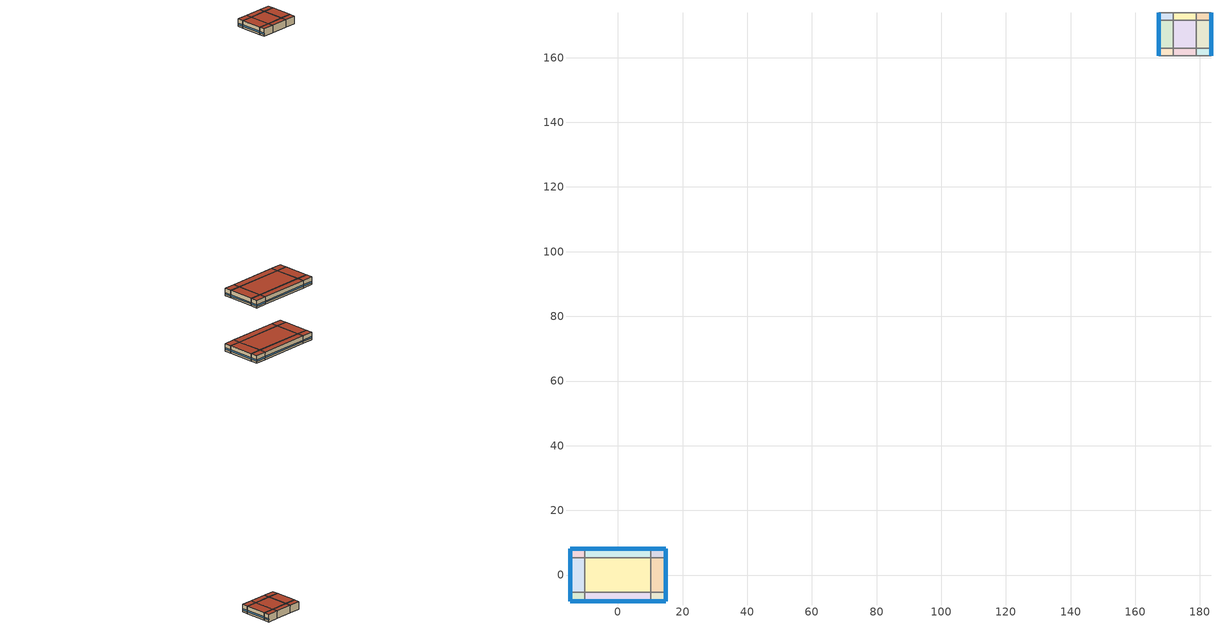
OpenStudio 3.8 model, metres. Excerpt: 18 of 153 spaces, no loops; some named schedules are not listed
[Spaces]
Outpatient Exam A end_a - Story Top
 floor adiabatic (Typical Interior Floor): -14.8,-8.11 -14.8,-5.28 -10.22,-5.28 -10.22,-8.11 z12.19
 wall outside: -14.8,-5.28 -14.8,-8.11 -10.22,-8.11 z12.19:15.24
 wall to Outpatient Hall B end_a - Story Top: -10.22,-5.28 -14.8,-5.28 z12.19:15.24
 wall to Outpatient Exam A  - Story Top: -10.22,-8.11 -10.22,-5.28 z12.19:15.24
 window (Window U-0.75 SHGC 0.48): -14.8,-5.31 -14.8,-8.08 / -14.77,-8.11 -10.25,-8.11 z12.95:13.51
 roof outside: -10.22,-8.11 -10.22,-5.28 -14.8,-5.28 -14.8,-8.11 z15.24
Outpatient Hall B end_a - Story Top
 floor adiabatic (Typical Interior Floor): -14.8,-5.28 -14.8,5.28 -10.22,5.28 -10.22,-5.28 z12.19
 wall outside: -14.8,5.28 -14.8,-5.28 z12.19:15.24
 wall to Outpatient Exam C end_a - Story Top: -10.22,5.28 -14.8,5.28 z12.19:15.24
 wall to Outpatient Hall B  - Story Top: -10.22,-5.28 -10.22,5.28 z12.19:15.24
 window (Window U-0.75 SHGC 0.48): -14.8,5.26 -14.8,-5.26 z12.95:13.51
 roof outside: -10.22,-5.28 -10.22,5.28 -14.8,5.28 -14.8,-5.28 z15.24
Outpatient Exam C end_a - Story Top
 floor adiabatic (Typical Interior Floor): -14.8,5.28 -14.8,8.11 -10.22,8.11 -10.22,5.28 z12.19
 wall outside: -10.22,8.11 -14.8,8.11 -14.8,5.28 z12.19:15.24
 wall to Outpatient Exam C  - Story Top: -10.22,5.28 -10.22,8.11 z12.19:15.24
 window (Window U-0.75 SHGC 0.48): -14.8,8.08 -14.8,5.31 / -10.25,8.11 -14.77,8.11 z12.95:13.51
 roof outside: -10.22,5.28 -10.22,8.11 -14.8,8.11 -14.8,5.28 z15.24
Outpatient Exam A  - Story Top
 floor adiabatic (Typical Interior Floor): -10.22,-8.11 -10.22,-5.28 10.22,-5.28 10.22,-8.11 z12.19
 wall outside: -10.22,-8.11 10.22,-8.11 z12.19:15.24
 wall to Outpatient Hall B  - Story Top: 10.22,-5.28 -10.22,-5.28 z12.19:15.24
 wall to Outpatient Exam A end_b - Story Top: 10.22,-8.11 10.22,-5.28 z12.19:15.24
 window (Window U-0.75 SHGC 0.48): -10.2,-8.11 10.2,-8.11 z12.95:13.5
 roof outside: 10.22,-8.11 10.22,-5.28 -10.22,-5.28 -10.22,-8.11 z15.24
Outpatient Hall B  - Story Top
 floor adiabatic (Typical Interior Floor): -10.22,-5.28 -10.22,5.28 10.22,5.28 10.22,-5.28 z12.19
 wall to Outpatient Exam C  - Story Top: 10.22,5.28 -10.22,5.28 z12.19:15.24
 wall to Outpatient Hall B end_b - Story Top: 10.22,-5.28 10.22,5.28 z12.19:15.24
 roof outside: 10.22,-5.28 10.22,5.28 -10.22,5.28 -10.22,-5.28 z15.24
Outpatient Exam C  - Story Top
 floor adiabatic (Typical Interior Floor): -10.22,5.28 -10.22,8.11 10.22,8.11 10.22,5.28 z12.19
 wall outside: 10.22,8.11 -10.22,8.11 z12.19:15.24
 wall to Outpatient Exam C end_b - Story Top: 10.22,5.28 10.22,8.11 z12.19:15.24
 window (Window U-0.75 SHGC 0.48): 10.2,8.11 -10.2,8.11 z12.95:13.5
 roof outside: 10.22,5.28 10.22,8.11 -10.22,8.11 -10.22,5.28 z15.24
Outpatient Exam A end_b - Story Top
 floor adiabatic (Typical Interior Floor): 10.22,-8.11 10.22,-5.28 14.8,-5.28 14.8,-8.11 z12.19
 wall outside: 10.22,-8.11 14.8,-8.11 14.8,-5.28 z12.19:15.24
 wall to Outpatient Hall B end_b - Story Top: 14.8,-5.28 10.22,-5.28 z12.19:15.24
 window (Window U-0.75 SHGC 0.48): 14.8,-8.08 14.8,-5.31 / 10.25,-8.11 14.77,-8.11 z12.95:13.51
 roof outside: 14.8,-8.11 14.8,-5.28 10.22,-5.28 10.22,-8.11 z15.24
Outpatient Hall B end_b - Story Top
 floor adiabatic (Typical Interior Floor): 10.22,-5.28 10.22,5.28 14.8,5.28 14.8,-5.28 z12.19
 wall outside: 14.8,-5.28 14.8,5.28 z12.19:15.24
 wall to Outpatient Exam C end_b - Story Top: 14.8,5.28 10.22,5.28 z12.19:15.24
 window (Window U-0.75 SHGC 0.48): 14.8,-5.26 14.8,5.26 z12.95:13.51
 roof outside: 14.8,-5.28 14.8,5.28 10.22,5.28 10.22,-5.28 z15.24
Outpatient Exam C end_b - Story Top
 floor adiabatic (Typical Interior Floor): 10.22,5.28 10.22,8.11 14.8,8.11 14.8,5.28 z12.19
 wall outside: 14.8,5.28 14.8,8.11 10.22,8.11 z12.19:15.24
 window (Window U-0.75 SHGC 0.48): 14.77,8.11 10.25,8.11 / 14.8,5.31 14.8,8.08 z12.95:13.51
 roof outside: 14.8,5.28 14.8,8.11 10.22,8.11 10.22,5.28 z15.24
Outpatient Exam A end_a - Story Top 1
 floor adiabatic (Typical Interior Floor): 167.2,160.51 167.2,162.84 171.77,162.84 171.77,160.51 z12.19
 wall outside: 167.2,162.84 167.2,160.51 z12.19:15.24
 wall to Outpatient Hall B end_a - Story Top 1: 171.77,162.84 167.2,162.84 z12.19:15.24
 wall to Outpatient Exam A  - Story Top 1: 171.77,160.51 171.77,162.84 z12.19:15.24
 wall adiabatic (Typical Interior Wall): 167.2,160.51 171.77,160.51 z12.19:15.24
 window (Window U-0.75 SHGC 0.48): 167.2,162.81 167.2,160.53 z12.95:13.51
 roof outside: 171.77,160.51 171.77,162.84 167.2,162.84 167.2,160.51 z15.24
Outpatient Hall B end_a - Story Top 1
 floor adiabatic (Typical Interior Floor): 167.2,162.84 167.2,171.55 171.77,171.55 171.77,162.84 z12.19
 wall outside: 167.2,171.55 167.2,162.84 z12.19:15.24
 wall to Outpatient Exam C end_a - Story Top 1: 171.77,171.55 167.2,171.55 z12.19:15.24
 wall to Outpatient Hall B  - Story Top 1: 171.77,162.84 171.77,171.55 z12.19:15.24
 window (Window U-0.75 SHGC 0.48): 167.2,171.53 167.2,162.86 z12.95:13.51
 roof outside: 171.77,162.84 171.77,171.55 167.2,171.55 167.2,162.84 z15.24
Outpatient Exam C end_a - Story Top 1
 floor adiabatic (Typical Interior Floor): 167.2,171.55 167.2,173.88 171.77,173.88 171.77,171.55 z12.19
 wall outside: 167.2,173.88 167.2,171.55 z12.19:15.24
 wall adiabatic (Typical Interior Wall): 171.77,173.88 167.2,173.88 z12.19:15.24
 wall to Outpatient Exam C  - Story Top 1: 171.77,171.55 171.77,173.88 z12.19:15.24
 window (Window U-0.75 SHGC 0.48): 167.2,173.86 167.2,171.58 z12.95:13.51
 roof outside: 171.77,171.55 171.77,173.88 167.2,173.88 167.2,171.55 z15.24
Outpatient Exam A  - Story Top 1
 floor adiabatic (Typical Interior Floor): 171.77,160.51 171.77,162.84 178.84,162.84 178.84,160.51 z12.19
 wall to Outpatient Hall B  - Story Top 1: 178.84,162.84 171.77,162.84 z12.19:15.24
 wall to Outpatient Exam A end_b - Story Top 1: 178.84,160.51 178.84,162.84 z12.19:15.24
 wall adiabatic (Typical Interior Wall): 171.77,160.51 178.84,160.51 z12.19:15.24
 roof outside: 178.84,160.51 178.84,162.84 171.77,162.84 171.77,160.51 z15.24
Outpatient Hall B  - Story Top 1
 floor adiabatic (Typical Interior Floor): 171.77,162.84 171.77,171.55 178.84,171.55 178.84,162.84 z12.19
 wall to Outpatient Exam C  - Story Top 1: 178.84,171.55 171.77,171.55 z12.19:15.24
 wall to Outpatient Hall B end_b - Story Top 1: 178.84,162.84 178.84,171.55 z12.19:15.24
 roof outside: 178.84,162.84 178.84,171.55 171.77,171.55 171.77,162.84 z15.24
Outpatient Exam C  - Story Top 1
 floor adiabatic (Typical Interior Floor): 171.77,171.55 171.77,173.88 178.84,173.88 178.84,171.55 z12.19
 wall adiabatic (Typical Interior Wall): 178.84,173.88 171.77,173.88 z12.19:15.24
 wall to Outpatient Exam C end_b - Story Top 1: 178.84,171.55 178.84,173.88 z12.19:15.24
 roof outside: 178.84,171.55 178.84,173.88 171.77,173.88 171.77,171.55 z15.24
Outpatient Exam A end_b - Story Top 1
 floor adiabatic (Typical Interior Floor): 178.84,160.51 178.84,162.84 183.41,162.84 183.41,160.51 z12.19
 wall outside: 183.41,160.51 183.41,162.84 z12.19:15.24
 wall to Outpatient Hall B end_b - Story Top 1: 183.41,162.84 178.84,162.84 z12.19:15.24
 wall adiabatic (Typical Interior Wall): 178.84,160.51 183.41,160.51 z12.19:15.24
 window (Window U-0.75 SHGC 0.48): 183.41,160.53 183.41,162.81 z12.95:13.51
 roof outside: 183.41,160.51 183.41,162.84 178.84,162.84 178.84,160.51 z15.24
Outpatient Hall B end_b - Story Top 1
 floor adiabatic (Typical Interior Floor): 178.84,162.84 178.84,171.55 183.41,171.55 183.41,162.84 z12.19
 wall outside: 183.41,162.84 183.41,171.55 z12.19:15.24
 wall to Outpatient Exam C end_b - Story Top 1: 183.41,171.55 178.84,171.55 z12.19:15.24
 window (Window U-0.75 SHGC 0.48): 183.41,162.86 183.41,171.53 z12.95:13.51
 roof outside: 183.41,162.84 183.41,171.55 178.84,171.55 178.84,162.84 z15.24
Outpatient Exam C end_b - Story Top 1
 floor adiabatic (Typical Interior Floor): 178.84,171.55 178.84,173.88 183.41,173.88 183.41,171.55 z12.19
 wall outside: 183.41,171.55 183.41,173.88 z12.19:15.24
 wall adiabatic (Typical Interior Wall): 183.41,173.88 178.84,173.88 z12.19:15.24
 window (Window U-0.75 SHGC 0.48): 183.41,171.58 183.41,173.86 z12.95:13.51
 roof outside: 183.41,171.55 183.41,173.88 178.84,173.88 178.84,171.55 z15.24
[Site]
Baltimore Washingto_MD_USA: Latitude {deg}=39.17; Longitude {deg}=-76.68; Time Zone {hr}=-5; Elevation {m}=47; Terrain=City
[Site:WaterMainsTemperature]
Calculation Method=Correlation; Annual Average Outdoor Air Temperature {C}=13.67; Maximum Difference In Monthly Average Outdoor Air Temperatures {deltaC}=25.27
[SizingPeriod:DesignDay] Barometric Pressure {Pa}=100762; Rain Indicator=No; Snow Indicator=No; Day of Month=21; Daylight Saving Time Indicator=No; Humidity Condition Type=Wetbulb; Dry-Bulb Temperature Range Modifier Type=DefaultMultipliers
Name | Maximum Dry-Bulb Temperature {C} | Daily Dry-Bulb Temperature Range {deltaC} | Wind Speed {m/s} | Wind Direction {deg} | Month | Day Type | Wetbulb or DewPoint at Maximum Dry-Bulb {C} | Solar Model Indicator | ASHRAE Clear Sky Optical Depth for Beam Irradiance | ASHRAE Clear Sky Optical Depth for Diffuse Irradiance | Sky Clearness
Baltimore Washingto Ann Clg .4% Condns DB=>MWB 1 | 34.4 | 10.3 | 4.4 | 280 | 7 | SummerDesignDay | 23.8 | ASHRAETau | 0.455 | 2.129
Baltimore Washingto Ann Clg .4% Condns WB=>MDB 1 | 31.5 | 10.3 | 4.4 | 280 | 7 | SummerDesignDay | 25.6 | ASHRAETau | 0.455 | 2.129
Baltimore Washingto Ann Htg 99.6% Condns DB 1 | -10 | 0 | 3.8 | 290 | 1 | WinterDesignDay | -10 | ASHRAEClearSky |  |  | 0
Baltimore Washingto August .4% Condns DB=>MCWB 1 | 36 | 10.1 | 4.4 | 280 | 8 | SummerDesignDay | 24.3 | ASHRAETau | 0.44 | 2.186
[ClimateZones]
Climate Zone Institution Name 1=ASHRAE; Climate Zone Document Name 1=ANSI/ASHRAE Standard 169; Climate Zone Document Year 1=2006; Climate Zone Value 1=ASHRAE 169-2013-4A
[Building]
ComStock DOE Ref 1980-2004|Outpatient: North Axis {deg}=90; Default Construction Set=ComStock DOE Ref 1980-2004 - Outpatient - ASHRAE 169-2013-4A; Default Schedule Set=Building Default Schedule Set; Standards Building Type=Outpatient
[Site:GroundTemperature:FCfactorMethod]
January Ground Temperature {C}=14; February Ground Temperature {C}=7.3; March Ground Temperature {C}=3.3; April Ground Temperature {C}=1.2; May Ground Temperature {C}=-0.2; June Ground Temperature {C}=5.6; July Ground Temperature {C}=10.9; August Ground Temperature {C}=16.1; September Ground Temperature {C}=21.7; October Ground Temperature {C}=25; November Ground Temperature {C}=24.8; December Ground Temperature {C}=19.9
[DefaultConstructionSet]
ComStock DOE Ref 1980-2004 - Outpatient - ASHRAE 169-2013-4A: Default Exterior Surface Constructions=Default Surface Constructions 1; Default Interior Surface Constructions=Default Surface Constructions 2; Default Ground Contact Surface Constructions=Default Surface Constructions 3; Default Exterior SubSurface Constructions=Default Sub Surface Constructions 1; Default Interior SubSurface Constructions=Default Sub Surface Constructions 2; Interior Partition Construction=Typical Interior Partition
[DefaultSurfaceConstructions]
Name | Floor Construction | Wall Construction | Roof Ceiling Construction
Default Surface Constructions 1 | Typical Insulated Exterior Mass Floor | Typical Insulated Exterior Mass Wall R-8.33 | Typical IEAD Roof R-17.24
Default Surface Constructions 2 | Typical Interior Floor | Typical Interior Wall | Typical Interior Ceiling
Default Surface Constructions 3 | Typical Insulated Carpeted 6in Slab Floor | Typical Insulated Basement Mass Wall R-9.01
[Construction]
Typical Insulated Exterior Mass Floor: Typical Insulation R-9.06, 4 in. Normalweight Concrete Floor, Typical Carpet Pad
Typical IEAD Roof R-17.24: Roof Membrane, Typical Insulation R-16.12, Metal Roof Surface
Typical Interior Floor: 100mm Normalweight concrete floor, CP02 CARPET PAD
Typical Interior Wall: G01 13mm gypsum board, G01 13mm gypsum board
Typical Interior Ceiling: CP02 CARPET PAD, 100mm Normalweight concrete floor
Typical Insulated Carpeted 6in Slab Floor: 6 in. Normalweight Concrete Floor, Typical Carpet Pad
Typical Insulated Basement Mass Wall R-9.01: Typical Insulation R-7.46, 8 in. Concrete Block Basement Wall
U 0.59 SHGC 0.36 Simple Glazing Window U-0.59 SHGC 0.36: U 0.59 SHGC 0.36 Simple Glazing U-0.59 SHGC 0.36
U 0.59 SHGC 0.36 Simple Glazing Window U-0.59 SHGC 0.36 1: U 0.59 SHGC 0.36 Simple Glazing U-0.59 SHGC 0.36 1
Typical Insulated Metal Door: F08 Metal surface, Typical Insulation R-5.94
U 0.88 SHGC 0.16 Sgl Ref-A-L Clr 6mm: REF A CLEAR LO 6MM
Typical Overhead Door: Typical Insulation R-5.94
Typical Interior Window: Clear 3mm
Typical Interior Door; Typical Interior Partition: G05 25mm wood
Typical Insulated Exterior Mass Wall R-8.33: 1IN Stucco, 8IN CONCRETE HW RefBldg, Typical Insulation R-5.94, 1/2IN Gypsum
InteriorFurnishings 1: Std Wood 6inch 1
Window U-0.75 SHGC 0.48: Simple Glazing Double - No LowE - Tinted/Reflective - Aluminum
[Material:NoMass] Roughness=Smooth; Thermal Absorptance=0.9; Solar Absorptance=0.7
Name | Thermal Resistance {m2-K/W} | Visible Absorptance
Typical Insulation R-9.06 | 1.59504 | 0.7
Typical Carpet Pad; CP02 CARPET PAD | 0.21648 | 0.8
Typical Insulation R-16.12 | 2.83962 | 0.7
Typical Insulation R-7.46 | 1.31358 | 0.7
Typical Insulation R-5.94 | 1.04695 | 0.7
[Material] Thermal Absorptance=0.9
Name | Roughness | Thickness {m} | Conductivity {W/m-K} | Density {kg/m3} | Specific Heat {J/kg-K} | Solar Absorptance | Visible Absorptance
4 in. Normalweight Concrete Floor | MediumRough | 0.1016 | 2.31 | 2322 | 832 | 0.7 | 0.7
Roof Membrane | VeryRough | 0.0095 | 0.16 | 1121.29 | 1460 | 0.7 | 0.7
Metal Roof Surface; F08 Metal surface | Smooth | 0.0008 | 45.28 | 7824 | 500 | 0.7 | 0.7
100mm Normalweight concrete floor | MediumRough | 0.1016 | 2.31045 | 2322 | 832.557 | 0.7 | 0.7
G01 13mm gypsum board | Smooth | 0.0127 | 0.160031 | 800.001 | 1090.73 | 0.7 | 0.5
6 in. Normalweight Concrete Floor | MediumRough | 0.1524 | 2.31 | 2322 | 832 | 0.7 | 0.7
8 in. Concrete Block Basement Wall | MediumRough | 0.2032 | 1.326 | 1842 | 912 | 0.7 | 0.7
G05 25mm wood | MediumSmooth | 0.0254 | 0.15 | 608 | 1630 | 0.5 | 0.5
1IN Stucco | Smooth | 0.0253 | 0.6918 | 1858 | 837 | 0.7 | 0.92
8IN CONCRETE HW RefBldg | Rough | 0.2032 | 1.311 | 2240 | 836.8 | 0.7 | 0.7
1/2IN Gypsum | Smooth | 0.0127 | 0.16 | 784.9 | 830 | 0.4 | 0.4
Std Wood 6inch 1 | MediumSmooth | 0.15 | 0.12 | 540 | 1210 | 0.7 | 0.7
[DefaultSubSurfaceConstructions]
Name | Fixed Window Construction | Operable Window Construction | Door Construction | Glass Door Construction | Overhead Door Construction | Tubular Daylight Dome Construction | Tubular Daylight Diffuser Construction
Default Sub Surface Constructions 1 | U 0.59 SHGC 0.36 Simple Glazing Window U-0.59 SHGC 0.36 | U 0.59 SHGC 0.36 Simple Glazing Window U-0.59 SHGC 0.36 1 | Typical Insulated Metal Door | U 0.88 SHGC 0.16 Sgl Ref-A-L Clr 6mm | Typical Overhead Door | Typical Interior Window | Typical Interior Window
Default Sub Surface Constructions 2 | Typical Interior Window | Typical Interior Window | Typical Interior Door
[WindowMaterial:SimpleGlazingSystem]
Name | U-Factor {W/m2-K} | Solar Heat Gain Coefficient | Visible Transmittance
U 0.59 SHGC 0.36 Simple Glazing U-0.59 SHGC 0.36; U 0.59 SHGC 0.36 Simple Glazing U-0.59 SHGC 0.36 1 | 3.35018 | 0.36 | 0.27
Simple Glazing Double - No LowE - Tinted/Reflective - Aluminum | 4.25302 | 0.484 | 0.411
[WindowMaterial:Glazing] Optical Data Type=SpectralAverage; Infrared Transmittance at Normal Incidence=0; Front Side Infrared Hemispherical Emissivity=0.84; Conductivity {W/m-K}=0.9; Dirt Correction Factor for Solar and Visible Transmittance=1; Solar Diffusing=No
Name | Thickness {m} | Solar Transmittance at Normal Incidence | Front Side Solar Reflectance at Normal Incidence | Back Side Solar Reflectance at Normal Incidence | Visible Transmittance at Normal Incidence | Front Side Visible Reflectance at Normal Incidence | Back Side Visible Reflectance at Normal Incidence | Back Side Infrared Hemispherical Emissivity
REF A CLEAR LO 6MM | 0.006 | 0.066 | 0.341 | 0.493 | 0.08 | 0.41 | 0.37 | 0.4
Clear 3mm | 0.003 | 0.837 | 0.075 | 0.075 | 0.898 | 0.081 | 0.081 | 0.84
[SpaceType] Standards Building Type=Outpatient
Name | Default Schedule Set | Design Specification Outdoor Air Object | Standards Space Type
Outpatient Exam - ComStock DOE Ref 1980-2004 | Outpatient Exam Schedule Set | Outpatient Exam Ventilation | Exam
Outpatient Hall - ComStock DOE Ref 1980-2004 | Outpatient Hall Schedule Set | Outpatient Hall Ventilation | Hall
[BuildingStory]
Story Top: Nominal Z Coordinate {m}=12.192; Nominal Floor to Floor Height {m}=3.048
[Space] Building Story=Story Top
Name | Space Type | Thermal Zone
Outpatient Exam A end_a - Story Top | Outpatient Exam - ComStock DOE Ref 1980-2004 | Zone Outpatient Exam A end_a - Story Top
Outpatient Hall B end_a - Story Top | Outpatient Hall - ComStock DOE Ref 1980-2004 | Zone Outpatient Hall B end_a - Story Top
Outpatient Exam C end_a - Story Top | Outpatient Exam - ComStock DOE Ref 1980-2004 | Zone Outpatient Exam C end_a - Story Top
Outpatient Exam A  - Story Top | Outpatient Exam - ComStock DOE Ref 1980-2004 | Zone Outpatient Exam A  - Story Top
Outpatient Hall B  - Story Top | Outpatient Hall - ComStock DOE Ref 1980-2004 | Zone Outpatient Hall B  - Story Top
Outpatient Exam C  - Story Top | Outpatient Exam - ComStock DOE Ref 1980-2004 | Zone Outpatient Exam C  - Story Top
Outpatient Exam A end_b - Story Top | Outpatient Exam - ComStock DOE Ref 1980-2004 | Zone Outpatient Exam A end_b - Story Top
Outpatient Hall B end_b - Story Top | Outpatient Hall - ComStock DOE Ref 1980-2004 | Zone Outpatient Hall B end_b - Story Top
Outpatient Exam C end_b - Story Top | Outpatient Exam - ComStock DOE Ref 1980-2004 | Zone Outpatient Exam C end_b - Story Top
Outpatient Exam A end_a - Story Top 1 | Outpatient Exam - ComStock DOE Ref 1980-2004 | Zone Outpatient Exam A end_a - Story Top 1
Outpatient Hall B end_a - Story Top 1 | Outpatient Hall - ComStock DOE Ref 1980-2004 | Zone Outpatient Hall B end_a - Story Top 1
Outpatient Exam C end_a - Story Top 1 | Outpatient Exam - ComStock DOE Ref 1980-2004 | Zone Outpatient Exam C end_a - Story Top 1
Outpatient Exam A  - Story Top 1 | Outpatient Exam - ComStock DOE Ref 1980-2004 | Zone Outpatient Exam A  - Story Top 1
Outpatient Hall B  - Story Top 1 | Outpatient Hall - ComStock DOE Ref 1980-2004 | Zone Outpatient Hall B  - Story Top 1
Outpatient Exam C  - Story Top 1 | Outpatient Exam - ComStock DOE Ref 1980-2004 | Zone Outpatient Exam C  - Story Top 1
Outpatient Exam A end_b - Story Top 1 | Outpatient Exam - ComStock DOE Ref 1980-2004 | Zone Outpatient Exam A end_b - Story Top 1
Outpatient Hall B end_b - Story Top 1 | Outpatient Hall - ComStock DOE Ref 1980-2004 | Zone Outpatient Hall B end_b - Story Top 1
Outpatient Exam C end_b - Story Top 1 | Outpatient Exam - ComStock DOE Ref 1980-2004 | Zone Outpatient Exam C end_b - Story Top 1
[ThermalZone] Multiplier=1; Use Ideal Air Loads=No
Name | Thermostat
Zone Outpatient Exam A end_a - Story Top | Outpatient Exam - ComStock DOE Ref 1980-2004 Thermostat 4
Zone Outpatient Hall B end_a - Story Top | Outpatient Hall - ComStock DOE Ref 1980-2004 Thermostat 4
Zone Outpatient Exam C end_a - Story Top | Outpatient Exam - ComStock DOE Ref 1980-2004 Thermostat 13
Zone Outpatient Exam A  - Story Top | Outpatient Exam - ComStock DOE Ref 1980-2004 Thermostat 1
Zone Outpatient Hall B  - Story Top | Outpatient Hall - ComStock DOE Ref 1980-2004 Thermostat 1
Zone Outpatient Exam C  - Story Top | Outpatient Exam - ComStock DOE Ref 1980-2004 Thermostat 10
Zone Outpatient Exam A end_b - Story Top | Outpatient Exam - ComStock DOE Ref 1980-2004 Thermostat 7
Zone Outpatient Hall B end_b - Story Top | Outpatient Hall - ComStock DOE Ref 1980-2004 Thermostat 7
Zone Outpatient Exam C end_b - Story Top | Outpatient Exam - ComStock DOE Ref 1980-2004 Thermostat 16
Zone Outpatient Exam A end_a - Story Top 1 | Outpatient Exam - ComStock DOE Ref 1980-2004 Thermostat 5
Zone Outpatient Hall B end_a - Story Top 1 | Outpatient Hall - ComStock DOE Ref 1980-2004 Thermostat 5
Zone Outpatient Exam C end_a - Story Top 1 | Outpatient Exam - ComStock DOE Ref 1980-2004 Thermostat 14
Zone Outpatient Exam A  - Story Top 1 | Outpatient Exam - ComStock DOE Ref 1980-2004 Thermostat 2
Zone Outpatient Hall B  - Story Top 1 | Outpatient Hall - ComStock DOE Ref 1980-2004 Thermostat 2
Zone Outpatient Exam C  - Story Top 1 | Outpatient Exam - ComStock DOE Ref 1980-2004 Thermostat 11
Zone Outpatient Exam A end_b - Story Top 1 | Outpatient Exam - ComStock DOE Ref 1980-2004 Thermostat 8
Zone Outpatient Hall B end_b - Story Top 1 | Outpatient Hall - ComStock DOE Ref 1980-2004 Thermostat 8
Zone Outpatient Exam C end_b - Story Top 1 | Outpatient Exam - ComStock DOE Ref 1980-2004 Thermostat 17
[Lights:Definition] Design Level Calculation Method=Watts/Area; Fraction Visible=0.2; Return Air Fraction=0
Name | Watts per Space Floor Area {W/m2} | Fraction Radiant
Outpatient Hall - ComStock DOE Ref 1980-2004 General Lights Definition | 6.08466 | 0.31
Outpatient Hall - ComStock DOE Ref 1980-2004 Wall Wash Lights Definition | 4.91911 | 0.125
Outpatient Exam - ComStock DOE Ref 1980-2004 General Lights Definition | 3.00501 | 0.31
Outpatient Exam - ComStock DOE Ref 1980-2004 Task Lights Definition | 26.7515 | 0.125
[ElectricEquipment:Definition] Design Level Calculation Method=Watts/Area; Fraction Latent=0; Fraction Radiant=0.5; Fraction Lost=0
Name | Watts per Space Floor Area {W/m2}
Outpatient Exam Elec Equip Definition | 11.8403
Outpatient Hall Elec Equip Definition | 4.30556
[ElectricEquipment]
Name | Electric Equipment Definition | Space or SpaceType
Outpatient Exam Elec Equip | Outpatient Exam Elec Equip Definition | Outpatient Exam - ComStock DOE Ref 1980-2004
Outpatient Hall Elec Equip | Outpatient Hall Elec Equip Definition | Outpatient Hall - ComStock DOE Ref 1980-2004
[DesignSpecification:OutdoorAir] Outdoor Air Method=Sum
Name | Outdoor Air Flow per Floor Area {m3/s-m2}
Outpatient Exam Ventilation | 0.001524
Outpatient Hall Ventilation | 0.000254
[DefaultScheduleSet]
Name | Number of People Schedule | People Activity Level Schedule | Lighting Schedule | Electric Equipment Schedule | Infiltration Schedule | Hours of Operation Schedule
Outpatient Exam Schedule Set; Outpatient Hall Schedule Set | Outpatient Bldg Occ | Outpatient Activity | Outpatient Bldg Light | Outpatient Bldg Equip | Outpatient Infil
Building Default Schedule Set |  |  |  |  |  | Building Hours of Operation NonResidential
[People:Definition]
Outpatient Exam People Definition: Number of People Calculation Method=People/Area; People per Space Floor Area {person/m2}=0.199993; Fraction Radiant=0.3
[People]
Outpatient Exam People: People Definition=Outpatient Exam People Definition; Space or SpaceType=Outpatient Exam - ComStock DOE Ref 1980-2004; Work Efficiency Schedule=Work Efficiency Schedule; Clothing Insulation Schedule=Clothing Schedule; Air Velocity Schedule=Air Velocity Schedule; Multiplier=1
[Exterior:Lights:Definition]
Name | Design Level {W}
Parking Areas and Drives Def (W/ft^2) | 0.0497494
Building Facades Def (W/ft^2) | 0.25
Main Entries Def (W/ft) | 30
Other Doors Def (W/ft) | 25
[Exterior:Lights] Schedule=Always On Discrete; Control Option=AstronomicalClock
Name | Exterior Lights Definition | Multiplier
Parking Areas and Drives | Parking Areas and Drives Def (W/ft^2) | 75937.5
Building Facades | Building Facades Def (W/ft^2) | 3883.26
Main Entries | Main Entries Def (W/ft) | 8
Other Doors | Other Doors Def (W/ft) | 15.57
[ThermostatSetpoint:DualSetpoint] Heating Setpoint Temperature Schedule=Outpatient HtgSetp; Cooling Setpoint Temperature Schedule=Outpatient ClgSetp
Outpatient Exam - ComStock DOE Ref 1980-2004 Thermostat 1; Outpatient Exam - ComStock DOE Ref 1980-2004 Thermostat 2; Outpatient Exam - ComStock DOE Ref 1980-2004 Thermostat 4; Outpatient Exam - ComStock DOE Ref 1980-2004 Thermostat 5; Outpatient Exam - ComStock DOE Ref 1980-2004 Thermostat 7; Outpatient Exam - ComStock DOE Ref 1980-2004 Thermostat 8; Outpatient Exam - ComStock DOE Ref 1980-2004 Thermostat 10; Outpatient Exam - ComStock DOE Ref 1980-2004 Thermostat 11; Outpatient Exam - ComStock DOE Ref 1980-2004 Thermostat 13; Outpatient Exam - ComStock DOE Ref 1980-2004 Thermostat 14; Outpatient Exam - ComStock DOE Ref 1980-2004 Thermostat 16; Outpatient Exam - ComStock DOE Ref 1980-2004 Thermostat 17; Outpatient Hall - ComStock DOE Ref 1980-2004 Thermostat 1; Outpatient Hall - ComStock DOE Ref 1980-2004 Thermostat 2; Outpatient Hall - ComStock DOE Ref 1980-2004 Thermostat 4; Outpatient Hall - ComStock DOE Ref 1980-2004 Thermostat 5; Outpatient Hall - ComStock DOE Ref 1980-2004 Thermostat 7; Outpatient Hall - ComStock DOE Ref 1980-2004 Thermostat 8
[InternalMass:Definition]
Internal Mass Definition 2: Construction=InteriorFurnishings 1; Design Level Calculation Method=SurfaceArea/Area; Surface Area per Space Floor Area=2
[InternalMass] Internal Mass Definition=Internal Mass Definition 2; Multiplier=1
Name | Space or SpaceType
Outpatient Exam C end_b - Story Top 1 Mass | Outpatient Exam C end_b - Story Top 1
Outpatient Exam C  - Story Top 1 Mass | Outpatient Exam C  - Story Top 1
Outpatient Exam A  - Story Top 1 Mass | Outpatient Exam A  - Story Top 1
Outpatient Hall B end_a - Story Top 1 Mass | Outpatient Hall B end_a - Story Top 1
Outpatient Exam A end_a - Story Top 1 Mass | Outpatient Exam A end_a - Story Top 1
Outpatient Hall B end_b - Story Top 1 Mass | Outpatient Hall B end_b - Story Top 1
Outpatient Exam C end_b - Story Top Mass | Outpatient Exam C end_b - Story Top
Outpatient Hall B end_a - Story Top Mass | Outpatient Hall B end_a - Story Top
Outpatient Hall B end_b - Story Top Mass | Outpatient Hall B end_b - Story Top
Outpatient Exam A end_a - Story Top Mass | Outpatient Exam A end_a - Story Top
Outpatient Exam A  - Story Top Mass | Outpatient Exam A  - Story Top
Outpatient Hall B  - Story Top Mass | Outpatient Hall B  - Story Top
Outpatient Exam C  - Story Top Mass | Outpatient Exam C  - Story Top
Outpatient Exam A end_b - Story Top Mass | Outpatient Exam A end_b - Story Top
Outpatient Exam C end_a - Story Top 1 Mass | Outpatient Exam C end_a - Story Top 1
Outpatient Hall B  - Story Top 1 Mass | Outpatient Hall B  - Story Top 1
Outpatient Exam A end_b - Story Top 1 Mass | Outpatient Exam A end_b - Story Top 1
Outpatient Exam C end_a - Story Top Mass | Outpatient Exam C end_a - Story Top
[Lights] Fraction Replaceable=1
Name | Lights Definition | Space or SpaceType
Outpatient Hall - ComStock DOE Ref 1980-2004 General Lighting | Outpatient Hall - ComStock DOE Ref 1980-2004 General Lights Definition | Outpatient Hall - ComStock DOE Ref 1980-2004
Outpatient Hall - ComStock DOE Ref 1980-2004 Wall Wash Lighting | Outpatient Hall - ComStock DOE Ref 1980-2004 Wall Wash Lights Definition | Outpatient Hall - ComStock DOE Ref 1980-2004
Outpatient Exam - ComStock DOE Ref 1980-2004 General Lighting | Outpatient Exam - ComStock DOE Ref 1980-2004 General Lights Definition | Outpatient Exam - ComStock DOE Ref 1980-2004
Outpatient Exam - ComStock DOE Ref 1980-2004 Task Lighting | Outpatient Exam - ComStock DOE Ref 1980-2004 Task Lights Definition | Outpatient Exam - ComStock DOE Ref 1980-2004
[SpaceInfiltration:DesignFlowRate] Design Flow Rate Calculation Method=Flow/ExteriorArea; Flow per Exterior Surface Area {m3/s-m2}=0.000619923; Velocity Term Coefficient=0
Name | Space or SpaceType | Schedule | Constant Term Coefficient | Temperature Term Coefficient | Velocity Squared Term Coefficient
Outpatient Exam C end_b - Story Top 1 HVAC On Infiltration | Outpatient Exam C end_b - Story Top 1 | Infiltration HVAC On Schedule | -0.0461 | 0.0053 | 0.0311
Outpatient Exam C end_b - Story Top 1 HVAC Off Infiltration | Outpatient Exam C end_b - Story Top 1 | Infiltration HVAC Off Schedule | 0 | 0.0174 | 0.0341
Outpatient Exam C  - Story Top 1 HVAC On Infiltration | Outpatient Exam C  - Story Top 1 | Infiltration HVAC On Schedule | -0.0461 | 0.0053 | 0.0311
Outpatient Exam C  - Story Top 1 HVAC Off Infiltration | Outpatient Exam C  - Story Top 1 | Infiltration HVAC Off Schedule | 0 | 0.0174 | 0.0341
Outpatient Exam A  - Story Top 1 HVAC On Infiltration | Outpatient Exam A  - Story Top 1 | Infiltration HVAC On Schedule | -0.0461 | 0.0053 | 0.0311
Outpatient Exam A  - Story Top 1 HVAC Off Infiltration | Outpatient Exam A  - Story Top 1 | Infiltration HVAC Off Schedule | 0 | 0.0174 | 0.0341
Outpatient Hall B end_a - Story Top 1 HVAC On Infiltration | Outpatient Hall B end_a - Story Top 1 | Infiltration HVAC On Schedule | -0.0461 | 0.0053 | 0.0311
Outpatient Hall B end_a - Story Top 1 HVAC Off Infiltration | Outpatient Hall B end_a - Story Top 1 | Infiltration HVAC Off Schedule | 0 | 0.0174 | 0.0341
Outpatient Exam A end_a - Story Top 1 HVAC On Infiltration | Outpatient Exam A end_a - Story Top 1 | Infiltration HVAC On Schedule | -0.0461 | 0.0053 | 0.0311
Outpatient Exam A end_a - Story Top 1 HVAC Off Infiltration | Outpatient Exam A end_a - Story Top 1 | Infiltration HVAC Off Schedule | 0 | 0.0174 | 0.0341
Outpatient Hall B end_b - Story Top 1 HVAC On Infiltration | Outpatient Hall B end_b - Story Top 1 | Infiltration HVAC On Schedule | -0.0461 | 0.0053 | 0.0311
Outpatient Hall B end_b - Story Top 1 HVAC Off Infiltration | Outpatient Hall B end_b - Story Top 1 | Infiltration HVAC Off Schedule | 0 | 0.0174 | 0.0341
Outpatient Exam C end_b - Story Top HVAC On Infiltration | Outpatient Exam C end_b - Story Top | Infiltration HVAC On Schedule | -0.0461 | 0.0053 | 0.0311
Outpatient Exam C end_b - Story Top HVAC Off Infiltration | Outpatient Exam C end_b - Story Top | Infiltration HVAC Off Schedule | 0 | 0.0174 | 0.0341
Outpatient Hall B end_a - Story Top HVAC On Infiltration | Outpatient Hall B end_a - Story Top | Infiltration HVAC On Schedule | -0.0461 | 0.0053 | 0.0311
Outpatient Hall B end_a - Story Top HVAC Off Infiltration | Outpatient Hall B end_a - Story Top | Infiltration HVAC Off Schedule | 0 | 0.0174 | 0.0341
Outpatient Hall B end_b - Story Top HVAC On Infiltration | Outpatient Hall B end_b - Story Top | Infiltration HVAC On Schedule | -0.0461 | 0.0053 | 0.0311
Outpatient Hall B end_b - Story Top HVAC Off Infiltration | Outpatient Hall B end_b - Story Top | Infiltration HVAC Off Schedule | 0 | 0.0174 | 0.0341
Outpatient Exam A end_a - Story Top HVAC On Infiltration | Outpatient Exam A end_a - Story Top | Infiltration HVAC On Schedule | -0.0461 | 0.0053 | 0.0311
Outpatient Exam A end_a - Story Top HVAC Off Infiltration | Outpatient Exam A end_a - Story Top | Infiltration HVAC Off Schedule | 0 | 0.0174 | 0.0341
Outpatient Exam A  - Story Top HVAC On Infiltration | Outpatient Exam A  - Story Top | Infiltration HVAC On Schedule | -0.0461 | 0.0053 | 0.0311
Outpatient Exam A  - Story Top HVAC Off Infiltration | Outpatient Exam A  - Story Top | Infiltration HVAC Off Schedule | 0 | 0.0174 | 0.0341
Outpatient Hall B  - Story Top HVAC On Infiltration | Outpatient Hall B  - Story Top | Infiltration HVAC On Schedule | -0.0461 | 0.0053 | 0.0311
Outpatient Hall B  - Story Top HVAC Off Infiltration | Outpatient Hall B  - Story Top | Infiltration HVAC Off Schedule | 0 | 0.0174 | 0.0341
Outpatient Exam C  - Story Top HVAC On Infiltration | Outpatient Exam C  - Story Top | Infiltration HVAC On Schedule | -0.0461 | 0.0053 | 0.0311
Outpatient Exam C  - Story Top HVAC Off Infiltration | Outpatient Exam C  - Story Top | Infiltration HVAC Off Schedule | 0 | 0.0174 | 0.0341
Outpatient Exam A end_b - Story Top HVAC On Infiltration | Outpatient Exam A end_b - Story Top | Infiltration HVAC On Schedule | -0.0461 | 0.0053 | 0.0311
Outpatient Exam A end_b - Story Top HVAC Off Infiltration | Outpatient Exam A end_b - Story Top | Infiltration HVAC Off Schedule | 0 | 0.0174 | 0.0341
Outpatient Exam C end_a - Story Top 1 HVAC On Infiltration | Outpatient Exam C end_a - Story Top 1 | Infiltration HVAC On Schedule | -0.0461 | 0.0053 | 0.0311
Outpatient Exam C end_a - Story Top 1 HVAC Off Infiltration | Outpatient Exam C end_a - Story Top 1 | Infiltration HVAC Off Schedule | 0 | 0.0174 | 0.0341
Outpatient Hall B  - Story Top 1 HVAC On Infiltration | Outpatient Hall B  - Story Top 1 | Infiltration HVAC On Schedule | -0.0461 | 0.0053 | 0.0311
Outpatient Hall B  - Story Top 1 HVAC Off Infiltration | Outpatient Hall B  - Story Top 1 | Infiltration HVAC Off Schedule | 0 | 0.0174 | 0.0341
Outpatient Exam A end_b - Story Top 1 HVAC On Infiltration | Outpatient Exam A end_b - Story Top 1 | Infiltration HVAC On Schedule | -0.0461 | 0.0053 | 0.0311
Outpatient Exam A end_b - Story Top 1 HVAC Off Infiltration | Outpatient Exam A end_b - Story Top 1 | Infiltration HVAC Off Schedule | 0 | 0.0174 | 0.0341
Outpatient Exam C end_a - Story Top HVAC On Infiltration | Outpatient Exam C end_a - Story Top | Infiltration HVAC On Schedule | -0.0461 | 0.0053 | 0.0311
Outpatient Exam C end_a - Story Top HVAC Off Infiltration | Outpatient Exam C end_a - Story Top | Infiltration HVAC Off Schedule | 0 | 0.0174 | 0.0341
[Schedule:Ruleset]
Name | Default Day Schedule | Summer Design Day Schedule | Winter Design Day Schedule
Outpatient Bldg Occ | Outpatient Bldg Occ Default | Outpatient Bldg Occ Summer Design Day | Outpatient Bldg Occ Winter Design Day
Outpatient Activity | Outpatient Activity Default | Outpatient Activity Summer Design Day | Outpatient Activity Winter Design Day
Outpatient Bldg Light | Outpatient Bldg Light Default | Outpatient Bldg Light Summer Design Day | Outpatient Bldg Light Winter Design Day
Outpatient Bldg Equip | Outpatient Bldg Equip Default | Outpatient Bldg Equip Summer Design Day | Outpatient Bldg Equip Winter Design Day
Outpatient Infil | Outpatient Infil Default | Outpatient Infil Summer Design Day | Outpatient Infil Winter Design Day
Clothing Schedule | Clothing Schedule Default Winter Clothes
Air Velocity Schedule | Air Velocity Schedule Default
Work Efficiency Schedule | Work Efficiency Schedule Default
Outpatient HtgSetp | Outpatient HtgSetp Default | Outpatient HtgSetp Summer Design Day | Outpatient HtgSetp Winter Design Day
Outpatient ClgSetp | Outpatient ClgSetp Default | Outpatient ClgSetp Summer Design Day | Outpatient ClgSetp Winter Design Day
Building Hours of Operation NonResidential | Building Hours of Operation NonResidential Default | Building Hours of Operation NonResidential Summer Design Day | Building Hours of Operation NonResidential Winter Design Day
Infiltration HVAC On Schedule | Zone Outpatient Hall B  - Story Top PSZ-AC Occ Sch Default 4 | Zone Outpatient Hall B  - Story Top PSZ-AC Occ Sch Summer Design Day 4 | Zone Outpatient Hall B  - Story Top PSZ-AC Occ Sch Winter Design Day 4
Infiltration HVAC Off Schedule | Infiltration HVAC Off Schedule Default Day Schedule | Infiltration HVAC Off Schedule Summer Design Day Schedule 1 | Infiltration HVAC Off Schedule Winter Design Day Schedule 1
[Schedule:Day]
Outpatient Bldg Occ Default: Average, 8, 0, 0.05, 8, 15, 0.06875, 8, 30, 0.0875, 8, 45, 0.10625, 9, 0, 0.125, 9, 15, 0.14375, 9, 30, 0.1625, 9, 45, 0.18125, 10, 0, 0.2, 10, 30, 0.2, 10, 45, 0.275, 11, 0, 0.35, 11, 15, 0.425, 11, 30, 0.5, 11, 45, 0.6, 12, 0, 0.7, 12, 15, 0.8, 12, 30, 0.9, 14, 0, 0.9, 14, 15, 0.85, 14, 30, 0.8, 14, 45, 0.75, 15, 0, 0.7, 15, 15, 0.65, 15, 30, 0.6, 15, 45, 0.55, 16, 0, 0.5, 16, 15, 0.4625, 16, 30, 0.425, 16, 45, 0.3875, 17, 0, 0.35, 17, 15, 0.3125, 17, 30, 0.275, 17, 45, 0.2375, 18, 0, 0.2, 18, 15, 0.18125, 18, 30, 0.1625, 18, 45, 0.14375, 19, 0, 0.125, 19, 15, 0.10625, 19, 30, 0.0875, 19, 45, 0.06875, 20, 0, 0.05, 24, 0, 0.05
Outpatient Bldg Occ Summer Design Day: 4, 0, 0.05, 6, 0, 0.2, 7, 0, 0.5, 18, 0, 0.9, 20, 0, 0.5, 22, 0, 0.2, 24, 0, 0.05
Outpatient Bldg Occ Sat Day: Average, 9, 15, 0.05, 9, 30, 0.06875, 9, 45, 0.0875, 10, 0, 0.10625, 10, 15, 0.125, 10, 30, 0.14375, 10, 45, 0.1625, 11, 0, 0.18125, 11, 15, 0.2, 11, 30, 0.2125, 11, 45, 0.225, 12, 0, 0.2375, 12, 15, 0.25, 12, 30, 0.2625, 12, 45, 0.275, 13, 0, 0.2875, 13, 15, 0.3, 14, 22, 0.3, 14, 37, 0.288235, 14, 52, 0.276471, 15, 7, 0.264706, 15, 22, 0.252941, 15, 37, 0.241176, 15, 52, 0.229412, 16, 7, 0.217647, 16, 22, 0.205882, 16, 30, 0.2, 17, 30, 0.2, 17, 45, 0.190625, 18, 0, 0.18125, 18, 15, 0.171875, 18, 30, 0.1625, 18, 45, 0.153125, 19, 0, 0.14375, 19, 15, 0.134375, 19, 30, 0.125, 19, 45, 0.115625, 20, 0, 0.10625, 20, 15, 0.096875, 20, 30, 0.0875, 20, 45, 0.078125, 21, 0, 0.06875, 21, 15, 0.059375, 21, 30, 0.05, 24, 0, 0.05
Outpatient Bldg Occ Winter Design Day: 8, 0, 0, 17, 0, 0.05, 24, 0, 0
Outpatient Bldg Occ WntrDsn|Sun Day: Average, 10, 15, 0, 19, 30, 0.05, 24, 0, 0
Outpatient Activity Default; autogen Outpatient Activity 0_day_sch; autogen Outpatient Activity 1_day_sch: Average, 24, 0, 120
Outpatient Activity Winter Design Day; Outpatient Activity Summer Design Day: 24, 0, 120
Outpatient Bldg Light Default: Average, 8, 0, 0.1, 8, 15, 0.125, 8, 30, 0.15, 8, 45, 0.175, 9, 0, 0.2, 9, 15, 0.225, 9, 30, 0.25, 9, 45, 0.275, 10, 0, 0.3, 10, 30, 0.3, 10, 45, 0.375, 11, 0, 0.45, 11, 15, 0.525, 11, 30, 0.6, 11, 45, 0.675, 12, 0, 0.75, 12, 15, 0.825, 12, 30, 0.9, 14, 0, 0.9, 14, 15, 0.8625, 14, 30, 0.825, 14, 45, 0.7875, 15, 0, 0.75, 15, 15, 0.7125, 15, 30, 0.675, 15, 45, 0.6375, 16, 0, 0.6, 16, 15, 0.5625, 16, 30, 0.525, 16, 45, 0.4875, 17, 0, 0.45, 17, 15, 0.4125, 17, 30, 0.375, 17, 45, 0.3375, 18, 0, 0.3, 18, 15, 0.275, 18, 30, 0.25, 18, 45, 0.225, 19, 0, 0.2, 19, 15, 0.175, 19, 30, 0.15, 19, 45, 0.125, 20, 0, 0.1, 24, 0, 0.1
Outpatient Bldg Light Summer Design Day: 4, 0, 0.1, 6, 0, 0.3, 7, 0, 0.6, 18, 0, 0.9, 20, 0, 0.6, 22, 0, 0.3, 24, 0, 0.1
Outpatient Bldg Light Winter Design Day: 8, 0, 0.05, 17, 0, 0.1, 24, 0, 0.05
Outpatient Bldg Equip Default: Average, 8, 0, 0.3, 8, 15, 0.325, 8, 30, 0.35, 8, 45, 0.375, 9, 0, 0.4, 9, 15, 0.425, 9, 30, 0.45, 9, 45, 0.475, 10, 0, 0.5, 10, 15, 0.5625, 10, 30, 0.625, 10, 45, 0.6875, 11, 0, 0.75, 11, 15, 0.8125, 11, 30, 0.875, 11, 45, 0.9375, 12, 0, 1, 14, 0, 1, 14, 15, 0.9375, 14, 30, 0.875, 14, 45, 0.8125, 15, 0, 0.75, 15, 15, 0.6875, 15, 30, 0.625, 15, 45, 0.5625, 16, 0, 0.5, 16, 15, 0.475, 16, 30, 0.45, 16, 45, 0.425, 17, 0, 0.4, 17, 15, 0.375, 17, 30, 0.35, 17, 45, 0.325, 18, 0, 0.3, 24, 0, 0.3
Outpatient Bldg Equip Summer Design Day: 4, 0, 0.3, 6, 0, 0.5, 18, 0, 1, 20, 0, 0.5, 24, 0, 0.3
Outpatient Bldg Equip Winter Design Day: 8, 0, 0.3, 17, 0, 0.5, 24, 0, 0.3
Outpatient Infil Default: 24, 0, 0.5
Outpatient Infil Winter Design Day; Outpatient Infil Summer Design Day; Clothing Schedule Default Winter Clothes; Building Hours of Operation NonResidential Winter Design Day; Building Hours of Operation NonResidential Summer Design Day; Zone Outpatient Hall B  - Story Top PSZ-AC Occ Sch Summer Design Day 4; Zone Outpatient Hall B  - Story Top PSZ-AC Occ Sch Winter Design Day 4; Infiltration HVAC Off Schedule Default Day Schedule: 24, 0, 1
Air Velocity Schedule Default: 24, 0, 0.2
Work Efficiency Schedule Default; Zone Outpatient Hall B  - Story Top PSZ-AC Occ Sch Default 4; Infiltration HVAC Off Schedule Summer Design Day Schedule 1; Infiltration HVAC Off Schedule Winter Design Day Schedule 1: 24, 0, 0
Outpatient HtgSetp Default: Average, 10, 0, 18.3, 15, 0, 21.1, 24, 0, 18.3
Outpatient HtgSetp Summer Design Day: 5, 0, 18.3, 18, 0, 21.1, 24, 0, 18.3
Outpatient HtgSetp Wknd Day; autogen Schedule Rule 11 1_day_sch: Average, 24, 0, 18.3
Outpatient HtgSetp Winter Design Day: 7, 0, 18.3, 15, 0, 21.1, 24, 0, 18.3
Outpatient ClgSetp Default: Average, 10, 0, 25, 15, 0, 22.2, 24, 0, 25
Outpatient ClgSetp Summer Design Day: 5, 0, 25, 18, 0, 22.2, 24, 0, 25
Outpatient ClgSetp Wknd Day; autogen Schedule Rule 12 1_day_sch: Average, 24, 0, 25
Outpatient ClgSetp Winter Design Day: 7, 0, 25, 15, 0, 22.2, 24, 0, 25
Building Hours of Operation NonResidential Default: 11, 0, 0, 17, 0, 1, 24, 0, 0
Building Hours of Operation NonResidential Saturday; Building Hours of Operation NonResidential Sunday: 10, 15, 0, 19, 30, 1, 24, 0, 0
[Schedule:Rule]
Schedule Rule 1: Schedule Ruleset=Outpatient Bldg Occ; Rule Order=1; Day Schedule=Outpatient Bldg Occ Sat Day; Apply Saturday=Yes; Date Specification Type=DateRange; Start Month=1; Start Day=1; End Month=12; End Day=31
Schedule Rule 2: Schedule Ruleset=Outpatient Bldg Occ; Rule Order=0; Day Schedule=Outpatient Bldg Occ WntrDsn|Sun Day; Date Specification Type=DateRange; Start Month=1; Start Day=1; End Month=12; End Day=31; Apply Sunday=Yes
Schedule Rule 3: Schedule Ruleset=Outpatient Bldg Light; Rule Order=1; Day Schedule=Outpatient Bldg Light Sat Day; Apply Saturday=Yes; Date Specification Type=DateRange; Start Month=1; Start Day=1; End Month=12; End Day=31
Schedule Rule 4: Schedule Ruleset=Outpatient Bldg Light; Rule Order=0; Day Schedule=Outpatient Bldg Light WntrDsn|Sun Day; Date Specification Type=DateRange; Start Month=1; Start Day=1; End Month=12; End Day=31; Apply Sunday=Yes
Schedule Rule 5: Schedule Ruleset=Outpatient Bldg Equip; Rule Order=1; Day Schedule=Outpatient Bldg Equip Sat Day; Apply Saturday=Yes; Date Specification Type=DateRange; Start Month=1; Start Day=1; End Month=12; End Day=31
Schedule Rule 6: Schedule Ruleset=Outpatient Bldg Equip; Rule Order=0; Day Schedule=Outpatient Bldg Equip WntrDsn|Sun Day; Date Specification Type=DateRange; Start Month=1; Start Day=1; End Month=12; End Day=31; Apply Sunday=Yes
Schedule Rule 7: Schedule Ruleset=Clothing Schedule; Rule Order=0; Day Schedule=Clothing Schedule Summer Clothes; Date Specification Type=DateRange; Start Month=5; Start Day=1; End Month=9; End Day=30
Schedule Rule 11: Schedule Ruleset=Outpatient HtgSetp; Rule Order=0; Day Schedule=Outpatient HtgSetp Wknd Day; Apply Saturday=Yes; Date Specification Type=DateRange; Start Month=1; Start Day=1; End Month=12; End Day=31; Apply Sunday=Yes
Schedule Rule 12: Schedule Ruleset=Outpatient ClgSetp; Rule Order=0; Day Schedule=Outpatient ClgSetp Wknd Day; Apply Saturday=Yes; Date Specification Type=DateRange; Start Month=1; Start Day=1; End Month=12; End Day=31; Apply Sunday=Yes
Building Hours of Operation NonResidential Saturday Rule: Schedule Ruleset=Building Hours of Operation NonResidential; Rule Order=1; Day Schedule=Building Hours of Operation NonResidential Saturday; Apply Saturday=Yes; Date Specification Type=DateRange; Start Month=1; Start Day=1; End Month=12; End Day=31
Building Hours of Operation NonResidential Sunday Rule: Schedule Ruleset=Building Hours of Operation NonResidential; Rule Order=0; Day Schedule=Building Hours of Operation NonResidential Sunday; Date Specification Type=DateRange; Start Month=1; Start Day=1; End Month=12; End Day=31; Apply Sunday=Yes
autogen Outpatient Activity 0: Schedule Ruleset=Outpatient Activity; Rule Order=0; Day Schedule=autogen Outpatient Activity 0_day_sch; Apply Saturday=Yes; Date Specification Type=SpecificDates; Apply Sunday=Yes; Apply Monday=Yes; Apply Tuesday=Yes; Apply Wednesday=Yes; Apply Thursday=Yes; Apply Friday=Yes; Specific Month 1=1; Specific Day 1=6; Specific Month 2=1; Specific Day 2=13; Specific Month 3=1; Specific Day 3=20; Specific Month 4=1; Specific Day 4=27; Specific Month 5=2; Specific Day 5=3; Specific Month 6=2; Specific Day 6=10; Specific Month 7=2; Specific Day 7=17; Specific Month 8=2; Specific Day 8=24; Specific Month 9=3; Specific Day 9=3; Specific Month 10=3; Specific Day 10=10; Specific Month 11=3; Specific Day 11=17; Specific Month 12=3; Specific Day 12=24; Specific Month 13=3; Specific Day 13=31; Specific Month 14=4; Specific Day 14=7; Specific Month 15=4; Specific Day 15=14; Specific Month 16=4; Specific Day 16=21; Specific Month 17=4; Specific Day 17=28; Specific Month 18=5; Specific Day 18=5; Specific Month 19=5; Specific Day 19=12; Specific Month 20=5; Specific Day 20=19; Specific Month 21=5; Specific Day 21=26; Specific Month 22=6; Specific Day 22=2; Specific Month 23=6; Specific Day 23=9; Specific Month 24=6; Specific Day 24=16; Specific Month 25=6; Specific Day 25=23; Specific Month 26=6; Specific Day 26=30; Specific Month 27=7; Specific Day 27=7; Specific Month 28=7; Specific Day 28=14; Specific Month 29=7; Specific Day 29=21; Specific Month 30=7; Specific Day 30=28; Specific Month 31=8; Specific Day 31=4; Specific Month 32=8; Specific Day 32=11; Specific Month 33=8; Specific Day 33=18; Specific Month 34=8; Specific Day 34=25; Specific Month 35=9; Specific Day 35=1; Specific Month 36=9; Specific Day 36=8; Specific Month 37=9; Specific Day 37=15; Specific Month 38=9; Specific Day 38=22; Specific Month 39=9; Specific Day 39=29; Specific Month 40=10; Specific Day 40=6; Specific Month 41=10; Specific Day 41=13; Specific Month 42=10; Specific Day 42=20; Specific Month 43=10; Specific Day 43=27; Specific Month 44=11; Specific Day 44=3; Specific Month 45=11; Specific Day 45=10; Specific Month 46=11; Specific Day 46=17; Specific Month 47=11; Specific Day 47=24; Specific Month 48=12; Specific Day 48=1; Specific Month 49=12; Specific Day 49=8; Specific Month 50=12; Specific Day 50=15; Specific Month 51=12; Specific Day 51=22; Specific Month 52=12; Specific Day 52=29
autogen Outpatient Activity 1: Schedule Ruleset=Outpatient Activity; Rule Order=1; Day Schedule=autogen Outpatient Activity 1_day_sch; Apply Saturday=Yes; Date Specification Type=SpecificDates; Apply Sunday=Yes; Apply Monday=Yes; Apply Tuesday=Yes; Apply Wednesday=Yes; Apply Thursday=Yes; Apply Friday=Yes; Specific Month 1=1; Specific Day 1=7; Specific Month 2=1; Specific Day 2=14; Specific Month 3=1; Specific Day 3=21; Specific Month 4=1; Specific Day 4=28; Specific Month 5=2; Specific Day 5=4; Specific Month 6=2; Specific Day 6=11; Specific Month 7=2; Specific Day 7=18; Specific Month 8=2; Specific Day 8=25; Specific Month 9=3; Specific Day 9=4; Specific Month 10=3; Specific Day 10=11; Specific Month 11=3; Specific Day 11=18; Specific Month 12=3; Specific Day 12=25; Specific Month 13=4; Specific Day 13=1; Specific Month 14=4; Specific Day 14=8; Specific Month 15=4; Specific Day 15=15; Specific Month 16=4; Specific Day 16=22; Specific Month 17=4; Specific Day 17=29; Specific Month 18=5; Specific Day 18=6; Specific Month 19=5; Specific Day 19=13; Specific Month 20=5; Specific Day 20=20; Specific Month 21=5; Specific Day 21=27; Specific Month 22=6; Specific Day 22=3; Specific Month 23=6; Specific Day 23=10; Specific Month 24=6; Specific Day 24=17; Specific Month 25=6; Specific Day 25=24; Specific Month 26=7; Specific Day 26=1; Specific Month 27=7; Specific Day 27=8; Specific Month 28=7; Specific Day 28=15; Specific Month 29=7; Specific Day 29=22; Specific Month 30=7; Specific Day 30=29; Specific Month 31=8; Specific Day 31=5; Specific Month 32=8; Specific Day 32=12; Specific Month 33=8; Specific Day 33=19; Specific Month 34=8; Specific Day 34=26; Specific Month 35=9; Specific Day 35=2; Specific Month 36=9; Specific Day 36=9; Specific Month 37=9; Specific Day 37=16; Specific Month 38=9; Specific Day 38=23; Specific Month 39=9; Specific Day 39=30; Specific Month 40=10; Specific Day 40=7; Specific Month 41=10; Specific Day 41=14; Specific Month 42=10; Specific Day 42=21; Specific Month 43=10; Specific Day 43=28; Specific Month 44=11; Specific Day 44=4; Specific Month 45=11; Specific Day 45=11; Specific Month 46=11; Specific Day 46=18; Specific Month 47=11; Specific Day 47=25; Specific Month 48=12; Specific Day 48=2; Specific Month 49=12; Specific Day 49=9; Specific Month 50=12; Specific Day 50=16; Specific Month 51=12; Specific Day 51=23; Specific Month 52=12; Specific Day 52=30
autogen Schedule Rule 12 1: Schedule Ruleset=Outpatient ClgSetp; Rule Order=1; Day Schedule=autogen Schedule Rule 12 1_day_sch; Apply Saturday=Yes; Date Specification Type=SpecificDates; Apply Sunday=Yes; Apply Monday=Yes; Apply Tuesday=Yes; Apply Wednesday=Yes; Apply Thursday=Yes; Apply Friday=Yes; Specific Month 1=1; Specific Day 1=7; Specific Month 2=1; Specific Day 2=14; Specific Month 3=1; Specific Day 3=21; Specific Month 4=1; Specific Day 4=28; Specific Month 5=2; Specific Day 5=4; Specific Month 6=2; Specific Day 6=11; Specific Month 7=2; Specific Day 7=18; Specific Month 8=2; Specific Day 8=25; Specific Month 9=3; Specific Day 9=4; Specific Month 10=3; Specific Day 10=11; Specific Month 11=3; Specific Day 11=18; Specific Month 12=3; Specific Day 12=25; Specific Month 13=4; Specific Day 13=1; Specific Month 14=4; Specific Day 14=8; Specific Month 15=4; Specific Day 15=15; Specific Month 16=4; Specific Day 16=22; Specific Month 17=4; Specific Day 17=29; Specific Month 18=5; Specific Day 18=6; Specific Month 19=5; Specific Day 19=13; Specific Month 20=5; Specific Day 20=20; Specific Month 21=5; Specific Day 21=27; Specific Month 22=6; Specific Day 22=3; Specific Month 23=6; Specific Day 23=10; Specific Month 24=6; Specific Day 24=17; Specific Month 25=6; Specific Day 25=24; Specific Month 26=7; Specific Day 26=1; Specific Month 27=7; Specific Day 27=8; Specific Month 28=7; Specific Day 28=15; Specific Month 29=7; Specific Day 29=22; Specific Month 30=7; Specific Day 30=29; Specific Month 31=8; Specific Day 31=5; Specific Month 32=8; Specific Day 32=12; Specific Month 33=8; Specific Day 33=19; Specific Month 34=8; Specific Day 34=26; Specific Month 35=9; Specific Day 35=2; Specific Month 36=9; Specific Day 36=9; Specific Month 37=9; Specific Day 37=16; Specific Month 38=9; Specific Day 38=23; Specific Month 39=9; Specific Day 39=30; Specific Month 40=10; Specific Day 40=7; Specific Month 41=10; Specific Day 41=14; Specific Month 42=10; Specific Day 42=21; Specific Month 43=10; Specific Day 43=28; Specific Month 44=11; Specific Day 44=4; Specific Month 45=11; Specific Day 45=11; Specific Month 46=11; Specific Day 46=18; Specific Month 47=11; Specific Day 47=25; Specific Month 48=12; Specific Day 48=2; Specific Month 49=12; Specific Day 49=9; Specific Month 50=12; Specific Day 50=16; Specific Month 51=12; Specific Day 51=23; Specific Month 52=12; Specific Day 52=30
autogen Schedule Rule 11 1: Schedule Ruleset=Outpatient HtgSetp; Rule Order=1; Day Schedule=autogen Schedule Rule 11 1_day_sch; Apply Saturday=Yes; Date Specification Type=SpecificDates; Apply Sunday=Yes; Apply Monday=Yes; Apply Tuesday=Yes; Apply Wednesday=Yes; Apply Thursday=Yes; Apply Friday=Yes; Specific Month 1=1; Specific Day 1=7; Specific Month 2=1; Specific Day 2=14; Specific Month 3=1; Specific Day 3=21; Specific Month 4=1; Specific Day 4=28; Specific Month 5=2; Specific Day 5=4; Specific Month 6=2; Specific Day 6=11; Specific Month 7=2; Specific Day 7=18; Specific Month 8=2; Specific Day 8=25; Specific Month 9=3; Specific Day 9=4; Specific Month 10=3; Specific Day 10=11; Specific Month 11=3; Specific Day 11=18; Specific Month 12=3; Specific Day 12=25; Specific Month 13=4; Specific Day 13=1; Specific Month 14=4; Specific Day 14=8; Specific Month 15=4; Specific Day 15=15; Specific Month 16=4; Specific Day 16=22; Specific Month 17=4; Specific Day 17=29; Specific Month 18=5; Specific Day 18=6; Specific Month 19=5; Specific Day 19=13; Specific Month 20=5; Specific Day 20=20; Specific Month 21=5; Specific Day 21=27; Specific Month 22=6; Specific Day 22=3; Specific Month 23=6; Specific Day 23=10; Specific Month 24=6; Specific Day 24=17; Specific Month 25=6; Specific Day 25=24; Specific Month 26=7; Specific Day 26=1; Specific Month 27=7; Specific Day 27=8; Specific Month 28=7; Specific Day 28=15; Specific Month 29=7; Specific Day 29=22; Specific Month 30=7; Specific Day 30=29; Specific Month 31=8; Specific Day 31=5; Specific Month 32=8; Specific Day 32=12; Specific Month 33=8; Specific Day 33=19; Specific Month 34=8; Specific Day 34=26; Specific Month 35=9; Specific Day 35=2; Specific Month 36=9; Specific Day 36=9; Specific Month 37=9; Specific Day 37=16; Specific Month 38=9; Specific Day 38=23; Specific Month 39=9; Specific Day 39=30; Specific Month 40=10; Specific Day 40=7; Specific Month 41=10; Specific Day 41=14; Specific Month 42=10; Specific Day 42=21; Specific Month 43=10; Specific Day 43=28; Specific Month 44=11; Specific Day 44=4; Specific Month 45=11; Specific Day 45=11; Specific Month 46=11; Specific Day 46=18; Specific Month 47=11; Specific Day 47=25; Specific Month 48=12; Specific Day 48=2; Specific Month 49=12; Specific Day 49=9; Specific Month 50=12; Specific Day 50=16; Specific Month 51=12; Specific Day 51=23; Specific Month 52=12; Specific Day 52=30
[Schedule:Constant]
Always On Discrete: Value=1
